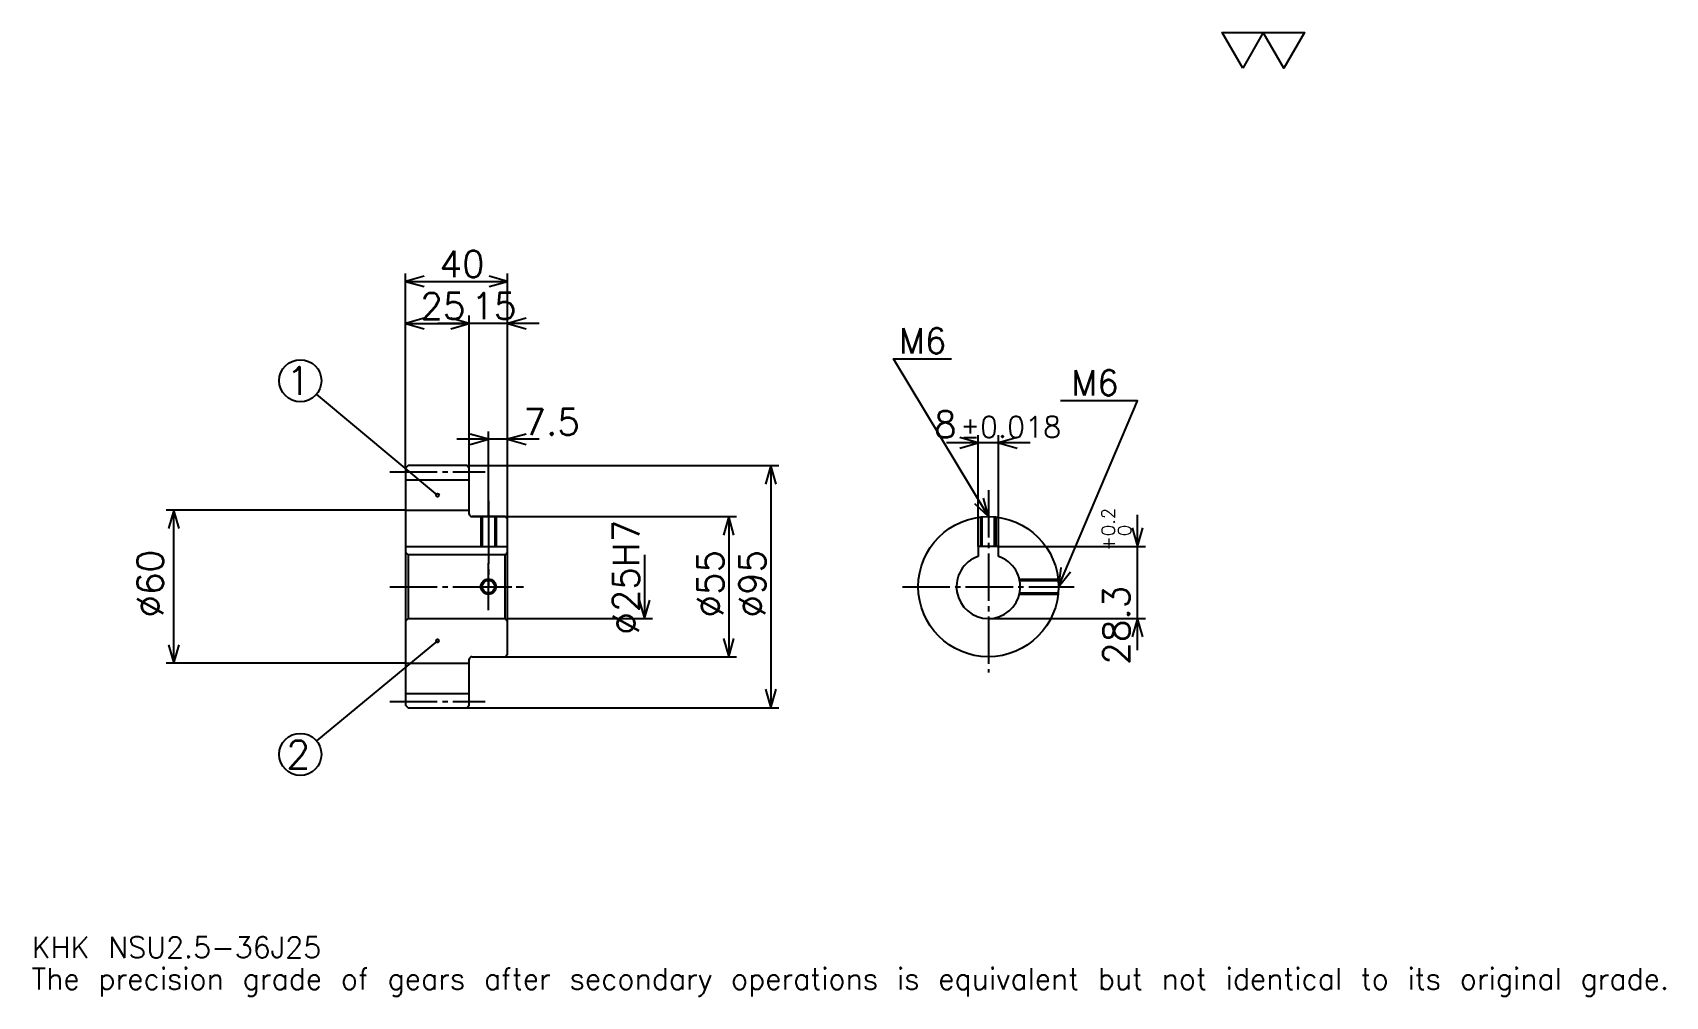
# Model space of a CAD drawing. Extents: x 21 to 661, y 8 to 386.
import ezdxf

# ---------------------------------------------------------------- set-up
doc = ezdxf.new("R2010")
doc.units = 0
doc.linetypes.add('DASHDOT', pattern=[24.782608, 18.586957, -2.065217, 2.065217, -2.065217])
doc.layers.get('0').update_dxf_attribs({"linetype": 'CONTINUOUS'})
doc.layers.add('DASHDOT', color=6, linetype='DASHDOT')
doc.styles.add('KANJI', font='TXT', dxfattribs={"bigfont": 'BIGFONT'})

msp = doc.modelspace()

# ---------------------------------------------------------------- linework, layer by layer
at = {"color": 5}
for p, q in [((167.282593, 215.815216), (167.282593, 291.195648)), ((207.282593, 215.815216), (207.282593, 291.195648)), ((167.282593, 288.097839), (207.282593, 288.097839)), ((167.282593, 271.57608), (192.282593, 271.57608)), ((219.673889, 271.57608), (179.891296, 271.57608)), ((192.282593, 215.815216), (192.282593, 274.673889)), ((179.782593, 204.252716), (132.322693, 243.82901)), ((219.673889, 226.141296), (187.391296, 226.141296)), ((199.782593, 215.815216), (199.782593, 229.239136)), ((412.260864, 224.728256), (379.478241, 224.728256)), ((391.869568, 184.115219), (391.869568, 227.82608)), ((399.869568, 184.115219), (399.869568, 227.82608)), ((167.282593, 214.815216), (167.282593, 215.815216)), ((191.282593, 215.815216), (207.282593, 215.815216)), ((192.282593, 214.815216), (192.282593, 215.815216)), ((199.782593, 195.815216), (199.782593, 215.815216)), ((199.782593, 195.815216), (199.782593, 215.815216)), ((207.282593, 215.815216), (313.641296, 215.815216)), ((207.282593, 194.815216), (207.282593, 215.815216)), ((310.543457, 215.815216), (310.543457, 120.815216)), ((167.282593, 198.315216), (73.315201, 198.315216)), ((76.413025, 138.315216), (76.413025, 198.315216)), ((193.282593, 195.815216), (207.282593, 195.815216)), ((207.282593, 195.815216), (297.119568, 195.815216)), ((294.021729, 195.815216), (294.021729, 140.815216)), ((454.347809, 143.42392), (454.347809, 196.506516)), ((260.978241, 180.815216), (260.978241, 155.815216)), ((399.869568, 184.115219), (457.445648, 184.115219)), ((207.282593, 155.815216), (264.07605, 155.815216)), ((395.869568, 155.815216), (457.445648, 155.815216)), ((179.782593, 147.065216), (132.34082, 107.779602)), ((167.282593, 138.315216), (73.315201, 138.315216)), ((193.282593, 140.815216), (207.282593, 140.815216)), ((207.282593, 140.815216), (297.119568, 140.815216)), ((191.282593, 120.815216), (207.282593, 120.815216)), ((207.282593, 120.815216), (313.641296, 120.815216))]:
    msp.add_line(p, q, dxfattribs=at)
at = {"color": 4}
for p, q in [((167.282593, 210.190216), (192.282593, 210.190216)), ((167.282593, 198.315216), (192.282593, 198.315216)), ((167.282593, 184.115219), (207.282593, 184.115219)), ((168.282593, 180.815216), (168.282593, 155.815216)), ((206.282593, 180.815216), (207.282593, 181.815216)), ((206.282593, 155.815216), (207.282593, 154.815216)), ((167.282593, 138.315216), (192.282593, 138.315216)), ((167.282593, 126.440216), (192.282593, 126.440216))]:
    msp.add_line(p, q, dxfattribs=at)
at = {"color": 7}
msp.add_lwpolyline([(495.652161, 371.739136), (487.597809, 385.700012), (519.815186, 385.700012), (511.760864, 371.739136), (503.706512, 385.700012), (495.652161, 371.739136)], dxfattribs=at)
at = {"color": 5}
for points in [[(174.510849, 290.163025), (167.282593, 288.097839), (174.510849, 286.032593)], [(200.054337, 286.032593), (207.282593, 288.097839), (200.054337, 290.163025)], [(174.510849, 273.641296), (167.282593, 271.57608), (174.510849, 269.510864)], [(185.054337, 269.510864), (192.282593, 271.57608), (185.054337, 273.641296)], [(185.054337, 269.510864), (192.282593, 271.57608), (185.054337, 273.641296)], [(214.510849, 273.641296), (207.282593, 271.57608), (214.510849, 269.510864)], [(395.869568, 195.815216), (358.695618, 257.771729), (381.413025, 257.771729)], [(423.369537, 168.315216), (454.347809, 241.25), (424.195648, 241.25)], [(192.554337, 224.07608), (199.782593, 226.141296), (192.554337, 228.206512)], [(214.510849, 228.206512), (207.282593, 226.141296), (214.510849, 224.07608)], [(384.641296, 222.66304), (391.869568, 224.728256), (384.641296, 226.793472)], [(407.097809, 226.793472), (399.869568, 224.728256), (407.097809, 222.66304)], [(312.608673, 208.58696), (310.543457, 215.815216), (308.478241, 208.58696)], [(390.37973, 200.950851), (395.869568, 195.815216), (393.92157, 203.075943)], [(78.478241, 191.08696), (76.413025, 198.315216), (74.347809, 191.08696)], [(296.086945, 188.58696), (294.021729, 195.815216), (291.956512, 188.58696)], [(452.282593, 191.343475), (454.347809, 184.115219), (456.413025, 191.343475)], [(424.294464, 175.775604), (423.369537, 168.315216), (428.096191, 174.160858)], [(258.913025, 163.043472), (260.978241, 155.815216), (263.043457, 163.043472)], [(456.413025, 148.58696), (454.347809, 155.815216), (452.282593, 148.58696)], [(291.956512, 148.043472), (294.021729, 140.815216), (296.086945, 148.043472)], [(74.347809, 145.543472), (76.413025, 138.315216), (78.478241, 145.543472)], [(308.478241, 128.043472), (310.543457, 120.815216), (312.608673, 128.043472)]]:
    msp.add_lwpolyline(points, dxfattribs=at)
at = {"color": 4}
for points in [[(192.282593, 196.815216), (192.282593, 214.815216), (191.282593, 215.815216), (168.282593, 215.815216), (167.282593, 214.815216), (167.282593, 154.815216)], [(193.282593, 140.815216), (206.282593, 140.815216), (207.282593, 141.815216), (207.282593, 194.815216), (206.282593, 195.815216), (193.282593, 195.815216)], [(196.782593, 195.815216), (196.782593, 184.115219)], [(197.322601, 195.815216), (197.322601, 184.115219)], [(202.242584, 195.815216), (202.242584, 184.115219)], [(202.782593, 195.815216), (202.782593, 184.115219)], [(392.869568, 184.115219), (392.869568, 195.651093)], [(393.409546, 184.115219), (393.409546, 195.704971)], [(398.329559, 184.115219), (398.329559, 195.704971)], [(398.869568, 184.115219), (398.869568, 195.651093)], [(167.282593, 154.815216), (168.282593, 155.815216), (206.282593, 155.815216), (206.282593, 180.815216), (168.282593, 180.815216), (167.282593, 181.815216)], [(399.869568, 180.157928), (399.869568, 184.115219), (391.869568, 184.115219), (391.869568, 180.157928)], [(408.004211, 171.315216), (423.205444, 171.315216)], [(408.125092, 170.775223), (423.259308, 170.775223)], [(408.004211, 165.315216), (423.205444, 165.315216)], [(408.125092, 165.855209), (423.259308, 165.855209)], [(167.282593, 154.815216), (167.282593, 121.815216), (168.282593, 120.815216), (191.282593, 120.815216), (192.282593, 121.815216), (192.282593, 139.815216)]]:
    msp.add_lwpolyline(points, dxfattribs=at)
at = {"color": 5}
for centre, radius in [((125.978241, 249.119568), 8.26087), ((179.782593, 204.252716), 0.619565), ((179.782593, 147.065216), 0.619565), ((125.978241, 102.510872), 8.26087)]:
    msp.add_circle(centre, radius, dxfattribs=at)
at = {"color": 4}
for centre, radius in [((395.869568, 168.315216), 27.5), ((199.782593, 168.315216), 2.46)]:
    msp.add_circle(centre, radius, dxfattribs=at)
at = {"color": 7}
msp.add_circle((199.782593, 168.315216), 3, dxfattribs=at)
at = {"color": 4}
for centre, radius, start, end in [((193.282593, 196.815216), 1, 180, 270), ((395.869568, 168.315216), 12.5, 108.662925185, 71.337074815), ((193.282593, 139.815216), 1, 90, 180)]:
    msp.add_arc(centre, radius, start, end, dxfattribs=at)
at = {"layer": 'DASHDOT', "color": 7}
for p, q in [((161.086945, 213.315216), (198.478241, 213.315216)), ((395.869568, 206.141296), (395.869568, 134.619568)), ((199.782593, 195.815216), (199.782593, 168.315216)), ((161.086945, 168.315216), (213.478241, 168.315216)), ((362.173889, 168.315216), (429.565216, 168.315216)), ((161.086945, 123.315216), (198.478241, 123.315216))]:
    msp.add_line(p, q, dxfattribs=at)
for points in [[(199.782593, 202.010864), (199.782593, 177.919556)], [(199.782593, 159.119568), (199.782593, 177.510864)], [(190.586945, 168.315216), (208.978241, 168.315216)]]:
    msp.add_lwpolyline(points, dxfattribs=at)

# ---------------------------------------------------------------- texts
at = {"color": 7, "style": 'KANJI'}
for s, height, p in [('40', 10.326087, (180.570633, 289.75)), ('25', 10.326087, (173.070633, 273.228271)), ('15', 10.326087, (193.070633, 273.228271)), ('M6', 9.913044, (360.760864, 259.836945)), ('1', 11.014493, (120.470993, 243.612305)), ('M6', 9.913044, (428.32608, 243.315216)), ('7.5', 10.326087, (213.478241, 227.793488)), ('8', 10.326087, (374.554474, 226.793472)), ('%%p0.018', 8.26087, (384.776001, 226.793472)), ('2', 11.014493, (120.470993, 97.003624)), ('KHK NSU2.5-36J25', 8.26087, (20.652174, 22.717392)), ('The precision grade of gears after secondary operations is equivalent but not identical to its original grade.', 8.26087, (20.652174, 10.326087))]:
    msp.add_text(s, height=height, dxfattribs=at).set_placement(p)
for s, height, p in [('0.2', 5.163043, (445.467377, 188.169846)), ('%%c25H7', 10.326087, (258.913025, 149.470108)), ('+', 5.163043, (445.467377, 182.387238)), ('0', 5.163043, (451.869537, 188.169846)), ('%%c60', 10.326087, (72.282593, 156.182068)), ('%%c55', 10.326087, (291.956512, 156.182068)), ('%%c95', 10.326087, (308.478241, 156.182068)), ('28.3', 10.326087, (451.249969, 137.691833))]:
    msp.add_text(s, height=height, rotation=90, dxfattribs=at).set_placement(p)

doc.saveas('drawing.dxf')
